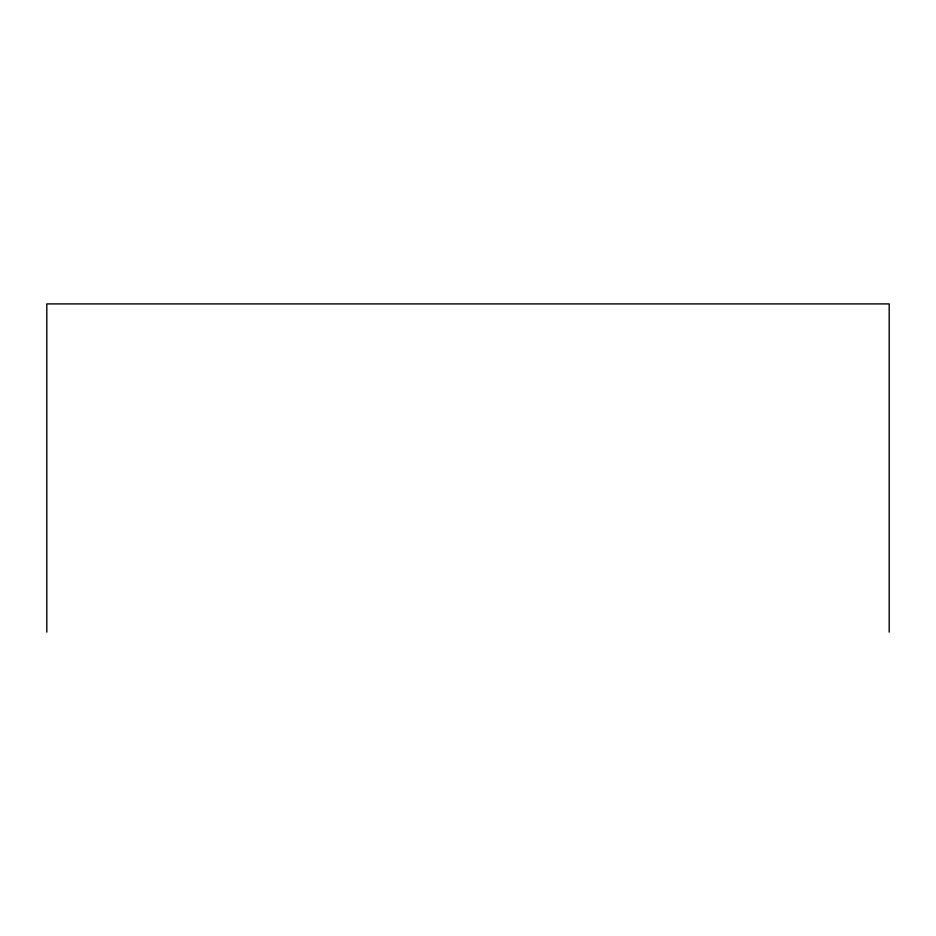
<?xml version="1.0" encoding="UTF-8"?>
<svg xmlns="http://www.w3.org/2000/svg" width="936" height="936" viewBox="0 0 936 936"><rect width="100%" height="100%" fill="white"/><g stroke="black" fill="none" stroke-linecap="round" stroke-linejoin="round"><path stroke-width="1.4" d="M889.2 632.092L889.2 303.907L46.8 303.907L46.8 632.092"/></g></svg>
